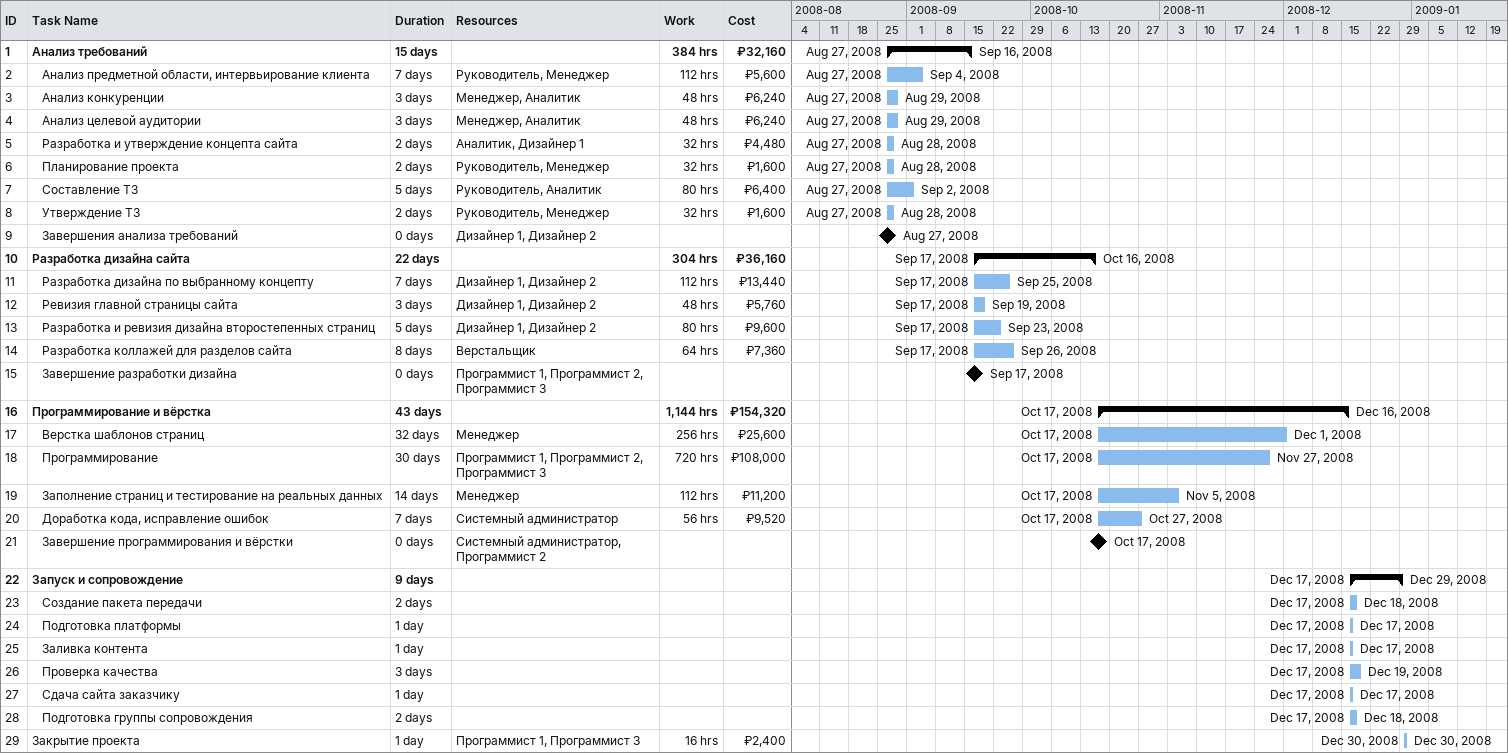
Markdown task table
| ID | Level | Task | Duration | Start | Finish | Resources | Work (h) | Cost (₽) |
|---|---|---|---|---|---|---|---|---|
| 1 | 1 | **Анализ требований** | 15d | 2008-08-27 | 2008-09-16 |  | 384 | 32160 |
| 2 | 2 | Анализ предметной области, интервьирование клиента | 7d | 2008-08-27 | 2008-09-04 | Руководитель, Менеджер | 112 | 5600 |
| 3 | 2 | Анализ конкуренции | 3d | 2008-08-27 | 2008-08-29 | Менеджер, Аналитик | 48 | 6240 |
| 4 | 2 | Анализ целевой аудитории | 3d | 2008-08-27 | 2008-08-29 | Менеджер, Аналитик | 48 | 6240 |
| 5 | 2 | Разработка и утверждение концепта сайта | 2d | 2008-08-27 | 2008-08-28 | Аналитик, Дизайнер 1 | 32 | 4480 |
| 6 | 2 | Планирование проекта | 2d | 2008-08-27 | 2008-08-28 | Руководитель, Менеджер | 32 | 1600 |
| 7 | 2 | Составление ТЗ | 5d | 2008-08-27 | 2008-09-02 | Руководитель, Аналитик | 80 | 6400 |
| 8 | 2 | Утверждение ТЗ | 2d | 2008-08-27 | 2008-08-28 | Руководитель, Менеджер | 32 | 1600 |
| 9 | 2 | Завершения анализа требований | 0d | 2008-08-27 | 2008-08-27 | Дизайнер 1, Дизайнер 2 |  |  |
| 10 | 1 | **Разработка дизайна сайта** | 22d | 2008-09-17 | 2008-10-16 |  | 304 | 36160 |
| 11 | 2 | Разработка дизайна по выбранному концепту | 7d | 2008-09-17 | 2008-09-25 | Дизайнер 1, Дизайнер 2 | 112 | 13440 |
| 12 | 2 | Ревизия главной страницы сайта | 3d | 2008-09-17 | 2008-09-19 | Дизайнер 1, Дизайнер 2 | 48 | 5760 |
| 13 | 2 | Разработка и ревизия дизайна второстепенных страниц | 5d | 2008-09-17 | 2008-09-23 | Дизайнер 1, Дизайнер 2 | 80 | 9600 |
| 14 | 2 | Разработка коллажей для разделов сайта | 8d | 2008-09-17 | 2008-09-26 | Верстальщик | 64 | 7360 |
| 15 | 2 | Завершение разработки дизайна | 0d | 2008-09-17 | 2008-09-17 | Программист 1, Программист 2, Программист 3 |  |  |
| 16 | 1 | **Программирование и вёрстка** | 43d | 2008-10-17 | 2008-12-16 |  | 1144 | 154320 |
| 17 | 2 | Верстка шаблонов страниц | 32d | 2008-10-17 | 2008-12-01 | Менеджер | 256 | 25600 |
| 18 | 2 | Программирование | 30d | 2008-10-17 | 2008-11-27 | Программист 1, Программист 2, Программист 3 | 720 | 108000 |
| 19 | 2 | Заполнение страниц и тестирование на реальных данных | 14d | 2008-10-17 | 2008-11-05 | Менеджер | 112 | 11200 |
| 20 | 2 | Доработка кода, исправление ошибок | 7d | 2008-10-17 | 2008-10-27 | Системный администратор | 56 | 9520 |
| 21 | 2 | Завершение программирования и вёрстки | 0d | 2008-10-17 | 2008-10-17 | Системный администратор, Программист 2 |  |  |
| 22 | 1 | **Запуск и сопровождение** | 9d | 2008-12-17 | 2008-12-29 |  |  |  |
| 23 | 2 | Создание пакета передачи | 2d | 2008-12-17 | 2008-12-18 |  |  |  |
| 24 | 2 | Подготовка платформы | 1d | 2008-12-17 | 2008-12-17 |  |  |  |
| 25 | 2 | Заливка контента | 1d | 2008-12-17 | 2008-12-17 |  |  |  |
| 26 | 2 | Проверка качества | 3d | 2008-12-17 | 2008-12-19 |  |  |  |
| 27 | 2 | Сдача сайта заказчику | 1d | 2008-12-17 | 2008-12-17 |  |  |  |
| 28 | 2 | Подготовка группы сопровождения | 2d | 2008-12-17 | 2008-12-18 |  |  |  |
| 29 | 1 | Закрытие проекта | 1d | 2008-12-30 | 2008-12-30 | Программист 1, Программист 3 | 16 | 2400 |
